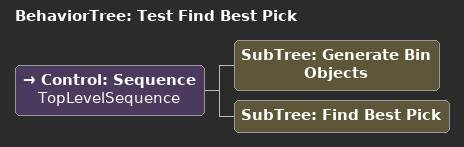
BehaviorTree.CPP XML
<?xml version="1.0" encoding="UTF-8" ?>
<root BTCPP_format="4" main_tree_to_execute="Test Find Best Pick">
  <BehaviorTree ID="Test Find Best Pick" _description="">
    <Control ID="Sequence" name="TopLevelSequence">
      <SubTree ID="Generate Bin Objects" />
      <SubTree ID="Find Best Pick" />
    </Control>
  </BehaviorTree>
</root>
